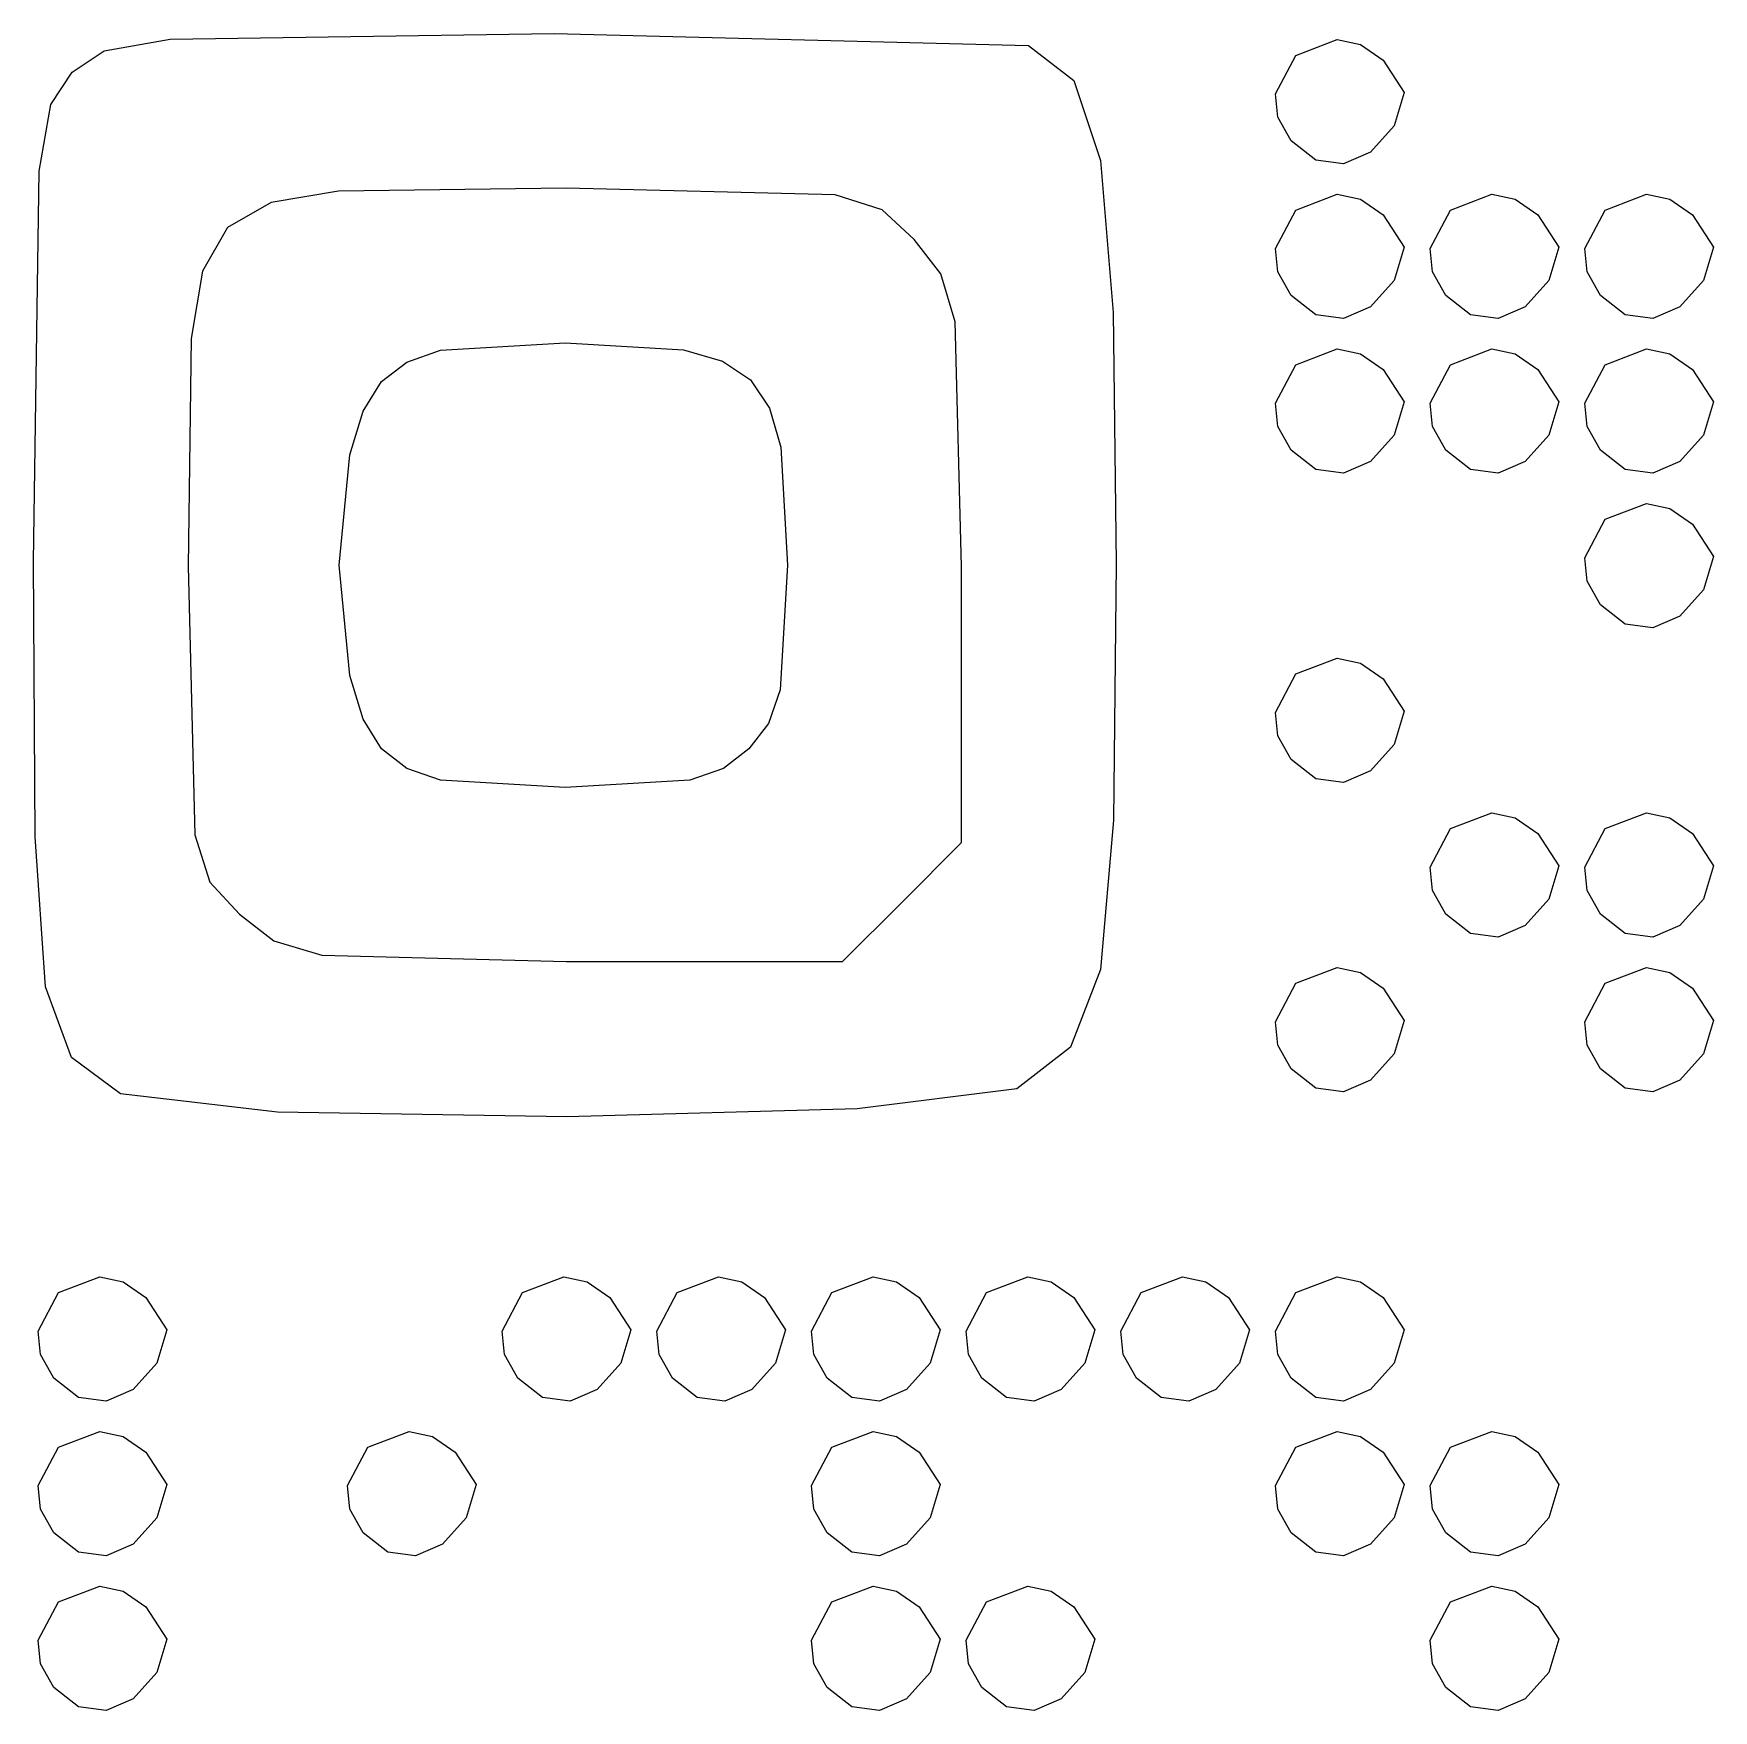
# Model space of a CAD drawing. Extents: x -13.9 to 69.6, y -29.8 to 53.7.
# Drawn here: x -13.9 to 10.62, y 29.25 to 53.73 of the extents above; entities that cross this region are included whole.
import ezdxf

# ---------------------------------------------------------------- set-up
doc = ezdxf.new("R2010")
doc.units = 0

msp = doc.modelspace()

# ---------------------------------------------------------------- linework, layer by layer
at = {"layer": 'Image'}
for p, q in [((-11.905767, 53.648574), (-6.304486, 53.731444)), ((-6.304486, 53.731444), (0.620394, 53.556133)), ((-13.336956, 53.167), (-12.870511, 53.479466)), ((-12.870511, 53.479466), (-11.905767, 53.648574)), ((0.620394, 53.556133), (1.282076, 53.045183)), ((4.525655, 53.413963), (5.12688, 53.643243)), ((5.12688, 53.643243), (5.469062, 53.571256)), ((5.469062, 53.571256), (5.80084, 53.34146)), ((4.225865, 52.853962), (4.525655, 53.413963)), ((5.80084, 53.34146), (6.104152, 52.869718)), ((-13.649654, 52.698598), (-13.336956, 53.167)), ((1.282076, 53.045183), (1.671732, 51.878402)), ((4.260477, 52.512547), (4.225865, 52.853962)), ((6.104152, 52.869718), (5.960373, 52.385646)), ((-13.818737, 51.721823), (-13.649654, 52.698598)), ((4.45621, 52.16358), (4.260477, 52.512547)), ((5.960373, 52.385646), (5.613208, 52.000527)), ((4.456213, 52.163577), (4.45621, 52.16358)), ((4.818419, 51.883187), (4.456213, 52.163577)), ((5.613208, 52.000527), (5.218321, 51.830938)), ((1.671732, 51.878402), (1.856378, 49.660861)), ((5.218321, 51.830938), (4.818419, 51.883187)), ((-13.9014, 46.02428), (-13.818737, 51.721823)), ((-10.434529, 51.265341), (-11.071603, 50.901558)), ((-9.448495, 51.431501), (-10.434529, 51.265341)), ((-6.126871, 51.473626), (-9.448495, 51.431501)), ((-2.202641, 51.379935), (-6.126871, 51.473626)), ((-1.515942, 51.158195), (-2.202641, 51.379935)), ((4.525615, 51.156183), (5.12684, 51.385463)), ((5.12684, 51.385463), (5.469022, 51.313476)), ((5.469022, 51.313476), (5.8008, 51.08368)), ((6.783395, 51.156183), (7.38462, 51.385463)), ((7.38462, 51.385463), (7.726802, 51.313476)), ((7.726802, 51.313476), (8.05858, 51.08368)), ((9.041175, 51.156183), (9.6424, 51.385463)), ((9.6424, 51.385463), (9.984582, 51.313476)), ((9.984582, 51.313476), (10.31636, 51.08368)), ((-1.046871, 50.72686), (-1.515942, 51.158195)), ((4.225825, 50.596182), (4.525615, 51.156183)), ((5.8008, 51.08368), (6.104112, 50.611938)), ((6.483605, 50.596182), (6.783395, 51.156183)), ((8.05858, 51.08368), (8.361892, 50.611938)), ((8.741385, 50.596182), (9.041175, 51.156183)), ((10.31636, 51.08368), (10.619672, 50.611938)), ((-11.071603, 50.901558), (-11.435386, 50.264484)), ((-0.657159, 50.223224), (-1.046871, 50.72686)), ((4.260437, 50.254767), (4.225825, 50.596182)), ((6.104112, 50.611938), (5.960333, 50.127866)), ((6.518217, 50.254767), (6.483605, 50.596182)), ((8.361892, 50.611938), (8.218113, 50.127866)), ((8.775997, 50.254767), (8.741385, 50.596182)), ((10.619672, 50.611938), (10.475893, 50.127866)), ((-11.435386, 50.264484), (-11.601546, 49.27845)), ((-0.450542, 49.525953), (-0.657159, 50.223224)), ((4.45617, 49.9058), (4.260437, 50.254767)), ((5.960333, 50.127866), (5.613168, 49.742747)), ((6.71395, 49.9058), (6.518217, 50.254767)), ((8.218113, 50.127866), (7.870948, 49.742747)), ((8.97173, 49.9058), (8.775997, 50.254767)), ((10.475893, 50.127866), (10.128728, 49.742747)), ((4.456173, 49.905797), (4.45617, 49.9058)), ((4.818379, 49.625407), (4.456173, 49.905797)), ((6.713953, 49.905797), (6.71395, 49.9058)), ((7.076159, 49.625407), (6.713953, 49.905797)), ((8.971733, 49.905797), (8.97173, 49.9058)), ((9.333939, 49.625407), (8.971733, 49.905797)), ((1.856378, 49.660861), (1.903034, 45.997633)), ((5.218281, 49.573158), (4.818379, 49.625407)), ((5.613168, 49.742747), (5.218281, 49.573158)), ((7.476061, 49.573158), (7.076159, 49.625407)), ((7.870948, 49.742747), (7.476061, 49.573158)), ((9.733841, 49.573158), (9.333939, 49.625407)), ((10.128728, 49.742747), (9.733841, 49.573158)), ((-0.354792, 45.9508), (-0.450542, 49.525953)), ((-11.601546, 49.27845), (-11.643671, 45.956826)), ((-8.451405, 48.935436), (-7.959427, 49.107709)), ((-7.959427, 49.107709), (-6.14027, 49.215894)), ((-6.14027, 49.215894), (-4.415339, 49.114714)), ((-4.415339, 49.114714), (-3.844802, 48.950114)), ((4.525575, 48.898403), (5.1268, 49.127683)), ((5.1268, 49.127683), (5.468982, 49.055696)), ((5.468982, 49.055696), (5.80076, 48.8259)), ((6.783355, 48.898403), (7.38458, 49.127683)), ((7.38458, 49.127683), (7.726762, 49.055696)), ((7.726762, 49.055696), (8.05854, 48.8259)), ((9.041135, 48.898403), (9.64236, 49.127683)), ((9.64236, 49.127683), (9.984542, 49.055696)), ((9.984542, 49.055696), (10.31632, 48.8259)), ((-8.82138, 48.65145), (-8.451405, 48.935436)), ((-3.844802, 48.950114), (-3.434994, 48.675618)), ((4.225785, 48.338402), (4.525575, 48.898403)), ((5.80076, 48.8259), (6.104072, 48.354158)), ((6.483565, 48.338402), (6.783355, 48.898403)), ((8.05854, 48.8259), (8.361852, 48.354158)), ((8.741345, 48.338402), (9.041135, 48.898403)), ((10.31632, 48.8259), (10.619632, 48.354158)), ((-9.09205, 48.218039), (-8.82138, 48.65145)), ((-3.434994, 48.675618), (-3.160499, 48.26581)), ((4.260397, 47.996987), (4.225785, 48.338402)), ((6.104072, 48.354158), (5.960293, 47.870086)), ((6.518177, 47.996987), (6.483565, 48.338402)), ((8.361852, 48.354158), (8.218073, 47.870086)), ((8.775957, 47.996987), (8.741345, 48.338402)), ((10.619632, 48.354158), (10.475853, 47.870086)), ((-9.285385, 47.5816), (-9.09205, 48.218039)), ((-3.160499, 48.26581), (-2.995899, 47.695273)), ((4.45613, 47.64802), (4.260397, 47.996987)), ((5.960293, 47.870086), (5.613128, 47.484967)), ((6.71391, 47.64802), (6.518177, 47.996987)), ((8.218073, 47.870086), (7.870908, 47.484967)), ((8.97169, 47.64802), (8.775957, 47.996987)), ((10.475853, 47.870086), (10.128688, 47.484967)), ((-9.440053, 45.970339), (-9.285385, 47.5816)), ((-2.995899, 47.695273), (-2.89472, 45.970344)), ((4.456133, 47.648017), (4.45613, 47.64802)), ((4.818339, 47.367627), (4.456133, 47.648017)), ((6.713913, 47.648017), (6.71391, 47.64802)), ((7.076119, 47.367627), (6.713913, 47.648017)), ((8.971693, 47.648017), (8.97169, 47.64802)), ((9.333899, 47.367627), (8.971693, 47.648017)), ((5.218241, 47.315378), (4.818339, 47.367627)), ((5.613128, 47.484967), (5.218241, 47.315378)), ((7.476021, 47.315378), (7.076119, 47.367627)), ((7.870908, 47.484967), (7.476021, 47.315378)), ((9.733801, 47.315378), (9.333899, 47.367627)), ((10.128688, 47.484967), (9.733801, 47.315378)), ((9.041075, 46.640623), (9.6423, 46.869903)), ((9.6423, 46.869903), (9.984482, 46.797916)), ((8.741285, 46.080622), (9.041075, 46.640623)), ((9.984482, 46.797916), (10.31626, 46.56812)), ((10.31626, 46.56812), (10.619572, 46.096378)), ((-13.876252, 42.007946), (-13.9014, 46.02428)), ((-11.643671, 45.956826), (-11.549976, 42.0326)), ((-9.285385, 44.359079), (-9.440053, 45.970339)), ((-2.89472, 45.970344), (-3.002905, 44.151188)), ((-0.354725, 41.921535), (-0.354792, 45.9508)), ((1.903034, 45.997633), (1.861224, 42.250078)), ((8.775897, 45.739207), (8.741285, 46.080622)), ((10.619572, 46.096378), (10.475793, 45.612306)), ((8.97163, 45.39024), (8.775897, 45.739207)), ((10.475793, 45.612306), (10.128628, 45.227187)), ((8.971633, 45.390237), (8.97163, 45.39024)), ((9.333839, 45.109847), (8.971633, 45.390237)), ((10.128628, 45.227187), (9.733741, 45.057598)), ((9.733741, 45.057598), (9.333839, 45.109847)), ((4.525515, 44.382843), (5.12674, 44.612123)), ((5.12674, 44.612123), (5.468922, 44.540136)), ((5.468922, 44.540136), (5.8007, 44.31034)), ((-9.09205, 43.72264), (-9.285385, 44.359079)), ((-3.002905, 44.151188), (-3.175178, 43.65921)), ((4.225725, 43.822842), (4.525515, 44.382843)), ((5.8007, 44.31034), (6.104012, 43.838598)), ((-8.82138, 43.28923), (-9.09205, 43.72264)), ((-3.175178, 43.65921), (-3.459164, 43.289234)), ((4.260337, 43.481427), (4.225725, 43.822842)), ((6.104012, 43.838598), (5.960233, 43.354526)), ((4.45607, 43.13246), (4.260337, 43.481427)), ((-8.451408, 43.005248), (-8.821384, 43.289234)), ((-8.821384, 43.289234), (-8.82138, 43.28923)), ((-3.459164, 43.289234), (-3.829139, 43.005248)), ((5.960233, 43.354526), (5.613068, 42.969407)), ((-7.95943, 42.832975), (-8.451408, 43.005248)), ((-3.829139, 43.005248), (-4.321117, 42.832975)), ((4.456073, 43.132457), (4.45607, 43.13246)), ((4.818279, 42.852067), (4.456073, 43.132457)), ((5.613068, 42.969407), (5.218181, 42.799819)), ((-6.140274, 42.72479), (-7.95943, 42.832975)), ((-4.321117, 42.832975), (-6.140274, 42.72479)), ((5.218181, 42.799819), (4.818279, 42.852067)), ((1.861224, 42.250078), (1.670538, 40.06745)), ((6.783255, 42.125063), (7.38448, 42.354343)), ((7.38448, 42.354343), (7.726662, 42.282356)), ((7.726662, 42.282356), (8.05844, 42.05256)), ((9.041035, 42.125063), (9.64226, 42.354343)), ((9.64226, 42.354343), (9.984442, 42.282356)), ((9.984442, 42.282356), (10.31622, 42.05256)), ((-13.728505, 39.816375), (-13.876252, 42.007946)), ((-11.549976, 42.0326), (-11.328236, 41.3459)), ((6.483465, 41.565062), (6.783255, 42.125063)), ((8.05844, 42.05256), (8.361752, 41.580818)), ((8.741245, 41.565062), (9.041035, 42.125063)), ((10.31622, 42.05256), (10.619532, 41.580818)), ((-1.2231, 41.05316), (-0.354725, 41.921535)), ((6.518077, 41.223647), (6.483465, 41.565062)), ((8.361752, 41.580818), (8.217973, 41.096746)), ((8.775857, 41.223647), (8.741245, 41.565062)), ((10.619532, 41.580818), (10.475753, 41.096746)), ((-11.328236, 41.3459), (-10.896905, 40.876826)), ((6.71381, 40.87468), (6.518077, 41.223647)), ((8.97159, 40.87468), (8.775857, 41.223647)), ((-2.09154, 40.1848), (-1.2231, 41.05316)), ((8.217973, 41.096746), (7.870808, 40.711627)), ((10.475753, 41.096746), (10.128588, 40.711627)), ((-10.896905, 40.876826), (-10.393266, 40.487113)), ((6.713813, 40.874677), (6.71381, 40.87468)), ((7.076019, 40.594287), (6.713813, 40.874677)), ((7.870808, 40.711627), (7.475921, 40.542039)), ((8.971593, 40.874677), (8.97159, 40.87468)), ((9.333799, 40.594287), (8.971593, 40.874677)), ((10.128588, 40.711627), (9.733701, 40.542039)), ((-10.393266, 40.487113), (-9.695995, 40.280497)), ((7.475921, 40.542039), (7.076019, 40.594287)), ((9.733701, 40.542039), (9.333799, 40.594287)), ((-9.695995, 40.280497), (-6.120845, 40.184747)), ((-6.120845, 40.184747), (-2.09154, 40.1848)), ((1.670538, 40.06745), (1.23309, 38.932802)), ((4.525455, 39.867283), (5.12668, 40.096563)), ((5.12668, 40.096563), (5.468862, 40.024576)), ((5.468862, 40.024576), (5.80064, 39.79478)), ((9.041005, 39.867283), (9.64223, 40.096563)), ((9.64223, 40.096563), (9.984412, 40.024576)), ((9.984412, 40.024576), (10.31619, 39.79478)), ((-13.349706, 38.785912), (-13.728505, 39.816375)), ((4.225665, 39.307282), (4.525455, 39.867283)), ((5.80064, 39.79478), (6.103952, 39.323038)), ((8.741215, 39.307282), (9.041005, 39.867283)), ((10.31619, 39.79478), (10.619502, 39.323038)), ((4.260277, 38.965867), (4.225665, 39.307282)), ((6.103952, 39.323038), (5.960173, 38.838966)), ((8.775827, 38.965867), (8.741215, 39.307282)), ((10.619502, 39.323038), (10.475723, 38.838966)), ((-12.6314, 38.2529), (-13.349706, 38.785912)), ((1.23309, 38.932802), (0.450994, 38.329183)), ((4.45601, 38.6169), (4.260277, 38.965867)), ((5.960173, 38.838966), (5.613008, 38.453847)), ((8.97156, 38.6169), (8.775827, 38.965867)), ((10.475723, 38.838966), (10.128558, 38.453847)), ((4.456013, 38.616897), (4.45601, 38.6169)), ((4.818219, 38.336507), (4.456013, 38.616897)), ((8.971563, 38.616897), (8.97156, 38.6169)), ((9.333769, 38.336507), (8.971563, 38.616897)), ((-10.34321, 37.985008), (-12.631406, 38.252906)), ((-12.631406, 38.252906), (-12.6314, 38.2529)), ((0.450994, 38.329183), (-1.878481, 38.034361)), ((5.218121, 38.284259), (4.818219, 38.336507)), ((5.613008, 38.453847), (5.218121, 38.284259)), ((9.733671, 38.284259), (9.333769, 38.336507)), ((10.128558, 38.453847), (9.733671, 38.284259)), ((-1.878481, 38.034361), (-6.117725, 37.915898)), ((-6.117725, 37.915898), (-10.34321, 37.985008)), ((-13.536705, 35.351743), (-12.93548, 35.581023)), ((-12.93548, 35.581023), (-12.593298, 35.509036)), ((-6.763375, 35.351743), (-6.16215, 35.581023)), ((-6.16215, 35.581023), (-5.819968, 35.509036)), ((-4.505595, 35.351743), (-3.90437, 35.581023)), ((-3.90437, 35.581023), (-3.562188, 35.509036)), ((-2.247815, 35.351743), (-1.64659, 35.581023)), ((-1.64659, 35.581023), (-1.304408, 35.509036)), ((0.009965, 35.351743), (0.61119, 35.581023)), ((0.61119, 35.581023), (0.953372, 35.509036)), ((2.267745, 35.351743), (2.86897, 35.581023)), ((2.86897, 35.581023), (3.211152, 35.509036)), ((4.525525, 35.351743), (5.12675, 35.581023)), ((5.12675, 35.581023), (5.468932, 35.509036)), ((-13.836495, 34.791742), (-13.536705, 35.351743)), ((-12.593298, 35.509036), (-12.26152, 35.27924)), ((-7.063165, 34.791742), (-6.763375, 35.351743)), ((-5.819968, 35.509036), (-5.48819, 35.27924)), ((-4.805385, 34.791742), (-4.505595, 35.351743)), ((-3.562188, 35.509036), (-3.23041, 35.27924)), ((-2.547605, 34.791742), (-2.247815, 35.351743)), ((-1.304408, 35.509036), (-0.97263, 35.27924)), ((-0.289825, 34.791742), (0.009965, 35.351743)), ((0.953372, 35.509036), (1.28515, 35.27924)), ((1.967955, 34.791742), (2.267745, 35.351743)), ((3.211152, 35.509036), (3.54293, 35.27924)), ((4.225735, 34.791742), (4.525525, 35.351743)), ((5.468932, 35.509036), (5.80071, 35.27924)), ((-12.26152, 35.27924), (-11.958208, 34.807498)), ((-5.48819, 35.27924), (-5.184878, 34.807498)), ((-3.23041, 35.27924), (-2.927098, 34.807498)), ((-0.97263, 35.27924), (-0.669318, 34.807498)), ((1.28515, 35.27924), (1.588462, 34.807498)), ((3.54293, 35.27924), (3.846242, 34.807498)), ((5.80071, 35.27924), (6.104022, 34.807498)), ((-13.801883, 34.450327), (-13.836495, 34.791742)), ((-11.958208, 34.807498), (-12.101987, 34.323426)), ((-7.028553, 34.450327), (-7.063165, 34.791742)), ((-5.184878, 34.807498), (-5.328657, 34.323426)), ((-4.770773, 34.450327), (-4.805385, 34.791742)), ((-2.927098, 34.807498), (-3.070877, 34.323426)), ((-2.512993, 34.450327), (-2.547605, 34.791742)), ((-0.669318, 34.807498), (-0.813097, 34.323426)), ((-0.255213, 34.450327), (-0.289825, 34.791742)), ((1.588462, 34.807498), (1.444683, 34.323426)), ((2.002567, 34.450327), (1.967955, 34.791742)), ((3.846242, 34.807498), (3.702463, 34.323426)), ((4.260347, 34.450327), (4.225735, 34.791742)), ((6.104022, 34.807498), (5.960243, 34.323426)), ((-13.60615, 34.10136), (-13.801883, 34.450327)), ((-6.83282, 34.10136), (-7.028553, 34.450327)), ((-4.57504, 34.10136), (-4.770773, 34.450327)), ((-2.31726, 34.10136), (-2.512993, 34.450327)), ((-0.05948, 34.10136), (-0.255213, 34.450327)), ((2.1983, 34.10136), (2.002567, 34.450327)), ((4.45608, 34.10136), (4.260347, 34.450327)), ((-13.606147, 34.101357), (-13.60615, 34.10136)), ((-13.243941, 33.820967), (-13.606147, 34.101357)), ((-12.101987, 34.323426), (-12.449152, 33.938307)), ((-6.832817, 34.101357), (-6.83282, 34.10136)), ((-6.470611, 33.820967), (-6.832817, 34.101357)), ((-5.328657, 34.323426), (-5.675822, 33.938307)), ((-4.575037, 34.101357), (-4.57504, 34.10136)), ((-4.212831, 33.820967), (-4.575037, 34.101357)), ((-3.070877, 34.323426), (-3.418042, 33.938307)), ((-2.317257, 34.101357), (-2.31726, 34.10136)), ((-1.955051, 33.820967), (-2.317257, 34.101357)), ((-0.813097, 34.323426), (-1.160262, 33.938307)), ((-0.059477, 34.101357), (-0.05948, 34.10136)), ((0.302729, 33.820967), (-0.059477, 34.101357)), ((1.444683, 34.323426), (1.097518, 33.938307)), ((2.198303, 34.101357), (2.1983, 34.10136)), ((2.560509, 33.820967), (2.198303, 34.101357)), ((3.702463, 34.323426), (3.355298, 33.938307)), ((4.456083, 34.101357), (4.45608, 34.10136)), ((4.818289, 33.820967), (4.456083, 34.101357)), ((5.960243, 34.323426), (5.613078, 33.938307)), ((-12.449152, 33.938307), (-12.844039, 33.768719)), ((-5.675822, 33.938307), (-6.070709, 33.768719)), ((-3.418042, 33.938307), (-3.812929, 33.768719)), ((-1.160262, 33.938307), (-1.555149, 33.768719)), ((1.097518, 33.938307), (0.702631, 33.768719)), ((3.355298, 33.938307), (2.960411, 33.768719)), ((5.613078, 33.938307), (5.218191, 33.768719)), ((-12.844039, 33.768719), (-13.243941, 33.820967)), ((-6.070709, 33.768719), (-6.470611, 33.820967)), ((-3.812929, 33.768719), (-4.212831, 33.820967)), ((-1.555149, 33.768719), (-1.955051, 33.820967)), ((0.702631, 33.768719), (0.302729, 33.820967)), ((2.960411, 33.768719), (2.560509, 33.820967)), ((5.218191, 33.768719), (4.818289, 33.820967)), ((-13.536675, 33.093963), (-12.93545, 33.323243)), ((-12.93545, 33.323243), (-12.593268, 33.251256)), ((-12.593268, 33.251256), (-12.26149, 33.02146)), ((-9.021125, 33.093963), (-8.4199, 33.323243)), ((-8.4199, 33.323243), (-8.077718, 33.251256)), ((-8.077718, 33.251256), (-7.74594, 33.02146)), ((-2.247795, 33.093963), (-1.64657, 33.323243)), ((-1.64657, 33.323243), (-1.304388, 33.251256)), ((-1.304388, 33.251256), (-0.97261, 33.02146)), ((4.525535, 33.093963), (5.12676, 33.323243)), ((5.12676, 33.323243), (5.468942, 33.251256)), ((5.468942, 33.251256), (5.80072, 33.02146)), ((6.783315, 33.093963), (7.38454, 33.323243)), ((7.38454, 33.323243), (7.726722, 33.251256)), ((7.726722, 33.251256), (8.0585, 33.02146)), ((-13.836465, 32.533962), (-13.536675, 33.093963)), ((-12.26149, 33.02146), (-11.958178, 32.549718)), ((-9.320915, 32.533962), (-9.021125, 33.093963)), ((-7.74594, 33.02146), (-7.442628, 32.549718)), ((-2.547585, 32.533962), (-2.247795, 33.093963)), ((-0.97261, 33.02146), (-0.669298, 32.549718)), ((4.225745, 32.533962), (4.525535, 33.093963)), ((5.80072, 33.02146), (6.104032, 32.549718)), ((6.483525, 32.533962), (6.783315, 33.093963)), ((8.0585, 33.02146), (8.361812, 32.549718)), ((-13.801853, 32.192547), (-13.836465, 32.533962)), ((-11.958178, 32.549718), (-12.101957, 32.065646)), ((-9.286303, 32.192547), (-9.320915, 32.533962)), ((-7.442628, 32.549718), (-7.586407, 32.065646)), ((-2.512973, 32.192547), (-2.547585, 32.533962)), ((-0.669298, 32.549718), (-0.813077, 32.065646)), ((4.260357, 32.192547), (4.225745, 32.533962)), ((6.104032, 32.549718), (5.960253, 32.065646)), ((6.518137, 32.192547), (6.483525, 32.533962)), ((8.361812, 32.549718), (8.218033, 32.065646)), ((-13.60612, 31.84358), (-13.801853, 32.192547)), ((-9.09057, 31.84358), (-9.286303, 32.192547)), ((-2.31724, 31.84358), (-2.512973, 32.192547)), ((4.45609, 31.84358), (4.260357, 32.192547)), ((6.71387, 31.84358), (6.518137, 32.192547)), ((-12.101957, 32.065646), (-12.449122, 31.680527)), ((-7.586407, 32.065646), (-7.933572, 31.680527)), ((-0.813077, 32.065646), (-1.160242, 31.680527)), ((5.960253, 32.065646), (5.613088, 31.680527)), ((8.218033, 32.065646), (7.870868, 31.680527)), ((-13.606117, 31.843577), (-13.60612, 31.84358)), ((-13.243911, 31.563187), (-13.606117, 31.843577)), ((-12.449122, 31.680527), (-12.844009, 31.510939)), ((-9.090567, 31.843577), (-9.09057, 31.84358)), ((-8.728361, 31.563187), (-9.090567, 31.843577)), ((-7.933572, 31.680527), (-8.328459, 31.510939)), ((-2.317237, 31.843577), (-2.31724, 31.84358)), ((-1.955031, 31.563187), (-2.317237, 31.843577)), ((-1.160242, 31.680527), (-1.555129, 31.510939)), ((4.456093, 31.843577), (4.45609, 31.84358)), ((4.818299, 31.563187), (4.456093, 31.843577)), ((5.613088, 31.680527), (5.218201, 31.510939)), ((6.713873, 31.843577), (6.71387, 31.84358)), ((7.076079, 31.563187), (6.713873, 31.843577)), ((7.870868, 31.680527), (7.475981, 31.510939)), ((-12.844009, 31.510939), (-13.243911, 31.563187)), ((-8.328459, 31.510939), (-8.728361, 31.563187)), ((-1.555129, 31.510939), (-1.955031, 31.563187)), ((5.218201, 31.510939), (4.818299, 31.563187)), ((7.475981, 31.510939), (7.076079, 31.563187)), ((-13.536755, 30.836183), (-12.93553, 31.065463)), ((-12.93553, 31.065463), (-12.593348, 30.993476)), ((-12.593348, 30.993476), (-12.26157, 30.76368)), ((-2.247855, 30.836183), (-1.64663, 31.065463)), ((-1.64663, 31.065463), (-1.304448, 30.993476)), ((-1.304448, 30.993476), (-0.97267, 30.76368)), ((0.009925, 30.836183), (0.61115, 31.065463)), ((0.61115, 31.065463), (0.953332, 30.993476)), ((0.953332, 30.993476), (1.28511, 30.76368)), ((6.783255, 30.836183), (7.38448, 31.065463)), ((7.38448, 31.065463), (7.726662, 30.993476)), ((7.726662, 30.993476), (8.05844, 30.76368)), ((-13.836545, 30.276182), (-13.536755, 30.836183)), ((-12.26157, 30.76368), (-11.958258, 30.291938)), ((-2.547645, 30.276182), (-2.247855, 30.836183)), ((-0.97267, 30.76368), (-0.669358, 30.291938)), ((-0.289865, 30.276182), (0.009925, 30.836183)), ((1.28511, 30.76368), (1.588422, 30.291938)), ((6.483465, 30.276182), (6.783255, 30.836183)), ((8.05844, 30.76368), (8.361752, 30.291938)), ((-13.801933, 29.934767), (-13.836545, 30.276182)), ((-11.958258, 30.291938), (-12.102037, 29.807866)), ((-2.513033, 29.934767), (-2.547645, 30.276182)), ((-0.669358, 30.291938), (-0.813137, 29.807866)), ((-0.255253, 29.934767), (-0.289865, 30.276182)), ((1.588422, 30.291938), (1.444643, 29.807866)), ((6.518077, 29.934767), (6.483465, 30.276182)), ((8.361752, 30.291938), (8.217973, 29.807866)), ((-13.6062, 29.5858), (-13.801933, 29.934767)), ((-2.3173, 29.5858), (-2.513033, 29.934767)), ((-0.05952, 29.5858), (-0.255253, 29.934767)), ((6.71381, 29.5858), (6.518077, 29.934767)), ((-12.102037, 29.807866), (-12.449202, 29.422746)), ((-0.813137, 29.807866), (-1.160302, 29.422746)), ((1.444643, 29.807866), (1.097478, 29.422746)), ((8.217973, 29.807866), (7.870808, 29.422746)), ((-13.606197, 29.585797), (-13.6062, 29.5858)), ((-13.243991, 29.305407), (-13.606197, 29.585797)), ((-2.317297, 29.585797), (-2.3173, 29.5858)), ((-1.955091, 29.305407), (-2.317297, 29.585797)), ((-0.059517, 29.585797), (-0.05952, 29.5858)), ((0.302689, 29.305407), (-0.059517, 29.585797)), ((6.713813, 29.585797), (6.71381, 29.5858)), ((7.076019, 29.305407), (6.713813, 29.585797)), ((-12.844089, 29.253158), (-13.243991, 29.305407)), ((-12.449202, 29.422746), (-12.844089, 29.253158)), ((-1.555189, 29.253158), (-1.955091, 29.305407)), ((-1.160302, 29.422746), (-1.555189, 29.253158)), ((0.702591, 29.253158), (0.302689, 29.305407)), ((1.097478, 29.422746), (0.702591, 29.253158)), ((7.475921, 29.253158), (7.076019, 29.305407)), ((7.870808, 29.422746), (7.475921, 29.253158))]:
    msp.add_line(p, q, dxfattribs=at)

doc.saveas('drawing.dxf')
